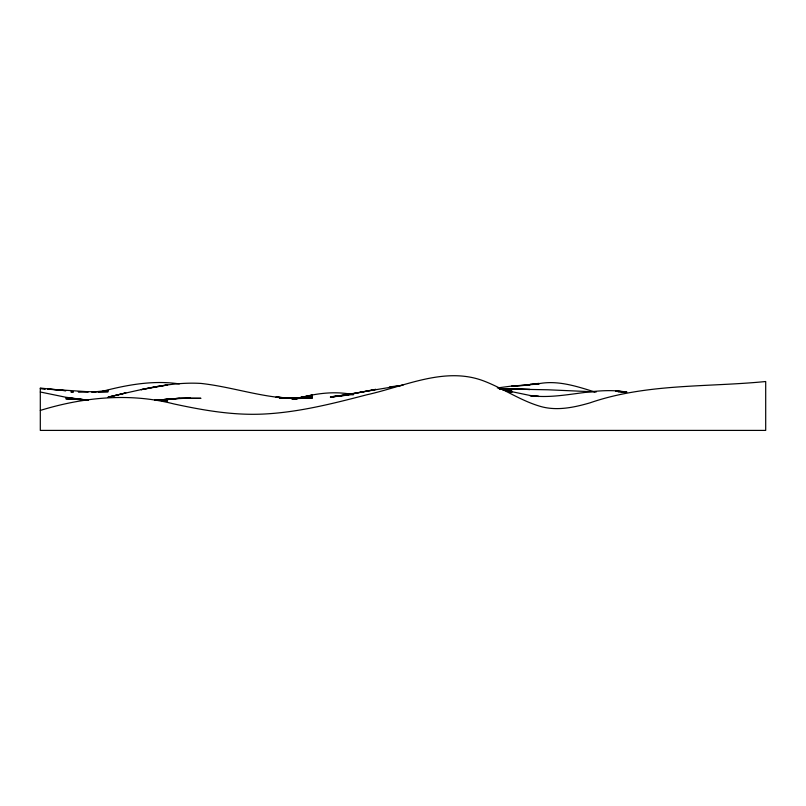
<?xml version="1.0" encoding="UTF-8"?>
<svg xmlns="http://www.w3.org/2000/svg" width="806" height="806" viewBox="0 0 806 806"><rect width="100%" height="100%" fill="white"/><g stroke="black" fill="none" stroke-linecap="round" stroke-linejoin="round"><path stroke-width="1.21" d="M40.3 410.425C83.27 397.197 129.645 392.623 173.592 403.866C198.347 409.226 223.443 413.831 248.842 414.264A232.823 232.823 0 0 0 262.454 414.103C297.928 412.521 332.525 403.695 366.73 394.799C404.874 386.406 445.466 365.884 484.608 381.298C503.196 388.532 519.86 400.129 539.013 405.982C555.767 411.342 573.55 407.614 589.962 402.859C646.432 383.293 707.063 387.343 765.7 381.52L765.7 430.404L40.3 430.404L40.3 388.059L65.86 390.698L47.604 389.127M102.201 391.363C127.227 384.794 153.462 380.029 179.335 383.918M108.195 397.005C138.662 390.416 169.492 381.54 200.966 383.424C238.143 387.485 274.342 402.426 312.325 397.509L294.19 398.325L279.682 398.174L312.325 398.114L294.19 398.325L276.055 397.308L294.19 398.396L276.055 397.136L294.19 398.466L312.325 395.897L292.981 399.323M536.746 384.14C556.432 379.586 576.24 386.165 594.888 392.008M292.981 398.96L312.325 395.111L294.19 399.403C312.96 393.822 332.858 390.668 352.303 394.456L348.595 393.973L353.542 394.557L348.595 394.114L352.303 394.537M330.46 397.227L403 385.208L389.399 386.951M353.542 394.426L330.46 397.126L348.595 394.557L375.798 389.318M348.595 394.557L375.798 389.489M291.772 398.769L294.19 398.426M291.772 398.779L312.325 395.897M348.595 394.708L330.46 396.834L348.595 394.93M539.013 383.374L529.945 384.422L539.013 383.978L511.81 386.094L529.945 385.077L511.81 386.054L497.302 387.948M92.096 392.109L108.195 390.467M155.064 400.31L179.335 398.255L200.966 398.315L179.335 398.285L155.064 400.29L167.658 399.836L155.064 400.068L167.658 400.874L155.064 400.058M179.335 398.365L167.658 399.141L190.397 398.033M92.096 392.341L95.813 392.2M98.292 392.099L108.195 391.706L78.373 391.696M73.366 391.817L70.868 391.887L73.366 391.928M78.373 391.867L88.378 391.756L47.604 389.056M618.252 391.978L626.665 391.958M596.319 391.918L548.08 389.792L499.307 388.855M88.378 399.937L65.86 398.789L88.378 400.119L65.86 397.65L87.129 400.129L65.86 397.257L40.3 392.008M626.665 392.059L615.603 391.031L626.665 392.149C594.304 386.215 562.326 400.018 529.945 395.605L539.013 396.471L529.945 395.454L503.347 389.923L511.81 391.998L499.72 388.714M501.806 389.358L511.81 390.195L501.806 389.278M353.542 394.567L348.595 393.872L352.303 394.477M502.138 389.469L511.81 392.21L499.337 388.321M125.686 392.895L108.195 397.247L125.686 392.955M155.064 386.87L141.191 389.661L167.658 384.936L155.064 386.87M167.658 399.313L155.064 400.29L167.658 399.313M529.945 389.489L499.307 388.643L529.945 389.489M45.166 388.865L40.3 388.492L45.166 388.915"/></g></svg>
